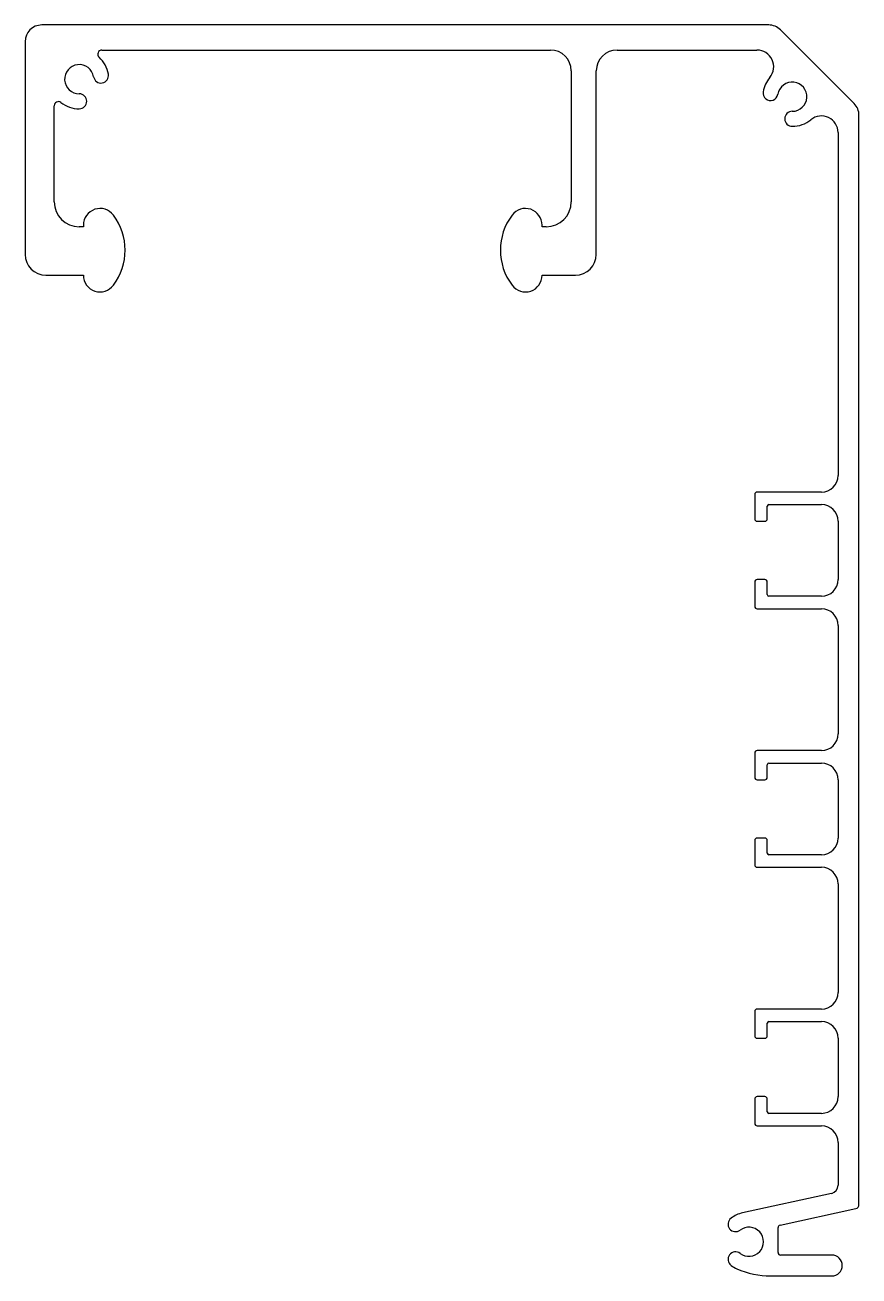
# Model space of a CAD drawing. Extents: x 2916 to 3016, y 1220 to 1370.
import ezdxf

# ---------------------------------------------------------------- set-up
doc = ezdxf.new("R2010")
doc.units = 0
doc.layers.get('0').update_dxf_attribs({"linetype": 'CONTINUOUS'})

msp = doc.modelspace()

# ---------------------------------------------------------------- linework, layer by layer
at = {"color": 0}
for p, q in [((3005.56, 1370.14), (2918.39, 1370.14)), ((3015.8, 1360.72), (3006.97, 1369.55)), ((2916.39, 1368.14), (2916.39, 1342.64)), ((2925.61, 1367.14), (2979.39, 1367.14)), ((2987.39, 1367.14), (3004.16, 1367.14)), ((2981.89, 1364.64), (2981.89, 1348.94)), ((2984.89, 1342.64), (2984.89, 1364.64)), ((2919.89, 1348.94), (2919.89, 1360.45)), ((3016.39, 1228.71), (3016.39, 1359.31)), ((3013.89, 1357.23), (3013.89, 1316.14)), ((2923.39, 1345.94), (2922.89, 1345.94)), ((2923.39, 1346.14), (2923.39, 1345.94)), ((2978.39, 1345.94), (2978.39, 1346.14)), ((2978.89, 1345.94), (2978.39, 1345.94)), ((2918.89, 1340.14), (2923.39, 1340.14)), ((2923.39, 1340.14), (2923.39, 1340.13)), ((2978.39, 1340.13), (2978.39, 1340.14)), ((2978.39, 1340.14), (2982.39, 1340.14)), ((3011.89, 1314.14), (3004.19, 1314.14)), ((3003.89, 1313.84), (3003.89, 1310.94)), ((3005.59, 1312.64), (3011.89, 1312.64)), ((3005.39, 1310.94), (3005.39, 1312.44)), ((3004.19, 1310.64), (3005.09, 1310.64)), ((3013.89, 1310.64), (3013.89, 1303.64)), ((3005.09, 1303.64), (3004.19, 1303.64)), ((3003.89, 1303.34), (3003.89, 1300.44)), ((3005.39, 1301.84), (3005.39, 1303.34)), ((3011.89, 1301.64), (3005.59, 1301.64)), ((3004.19, 1300.14), (3011.89, 1300.14)), ((3013.89, 1298.14), (3013.89, 1285.14)), ((3003.89, 1282.84), (3003.89, 1279.94)), ((3011.89, 1283.14), (3004.19, 1283.14)), ((3005.39, 1279.94), (3005.39, 1281.44)), ((3005.59, 1281.64), (3011.89, 1281.64)), ((3004.19, 1279.64), (3005.09, 1279.64)), ((3013.89, 1279.64), (3013.89, 1272.64)), ((3003.89, 1272.34), (3003.89, 1269.44)), ((3005.09, 1272.64), (3004.19, 1272.64)), ((3005.39, 1270.84), (3005.39, 1272.34)), ((3011.89, 1270.64), (3005.59, 1270.64)), ((3004.19, 1269.14), (3011.89, 1269.14)), ((3013.89, 1267.14), (3013.89, 1254.14)), ((3003.89, 1251.84), (3003.89, 1248.94)), ((3011.89, 1252.14), (3004.19, 1252.14)), ((3005.39, 1248.94), (3005.39, 1250.44)), ((3005.59, 1250.64), (3011.89, 1250.64)), ((3004.19, 1248.64), (3005.09, 1248.64)), ((3013.89, 1248.64), (3013.89, 1241.64)), ((3003.89, 1241.34), (3003.89, 1238.44)), ((3005.09, 1241.64), (3004.19, 1241.64)), ((3005.39, 1239.84), (3005.39, 1241.34)), ((3011.89, 1239.64), (3005.59, 1239.64)), ((3004.19, 1238.14), (3011.89, 1238.14)), ((3013.89, 1236.14), (3013.89, 1231.02)), ((3013.11, 1230.04), (3002.43, 1227.71)), ((3006.92, 1226.23), (3016, 1228.22)), ((3006.69, 1222.94), (3006.69, 1225.94)), ((3013.14, 1222.64), (3006.99, 1222.64)), ((3005.8, 1220.14), (3013.14, 1220.14))]:
    msp.add_line(p, q, dxfattribs=at)
for centre, radius, start, end in [((2918.39, 1368.14), 2, 90, 180), ((3005.56, 1368.14), 2, 45, 90), ((2925.61, 1366.64), 0.5, 90, 227.7946), ((2979.39, 1364.64), 2.5, 0, 90), ((2987.39, 1364.64), 2.5, 90, 180), ((3004.16, 1365.14), 2, 319.5602, 90), ((2922.89, 1363.64), 1.75, 9.6921, 269.9844), ((2922.89, 1363.64), 3.55, 9.6921, 47.7946), ((2925.5, 1364.08), 0.9, 189.6921, 9.6921), ((3008.39, 1361.54), 3.55, 139.5602, 170.3079), ((3005.78, 1361.98), 0.9, 170.3079, 350.3079), ((3008.39, 1361.54), 1.75, 270.0156, 170.3079), ((2920.39, 1360.45), 0.5, 51.8819, 180), ((2922.89, 1363.64), 3.55, 231.8819, 269.9844), ((2922.89, 1360.99), 0.9, 269.9844, 89.9844), ((3014.39, 1359.31), 2, 360, 45), ((3008.39, 1358.89), 0.9, 90.0156, 270.0156), ((3011.89, 1357.23), 2, 0, 129.0967), ((3008.39, 1361.54), 3.55, 270.0156, 309.0967), ((2922.89, 1348.94), 3, 180, 270), ((2978.89, 1348.94), 3, 270, 0), ((2925.39, 1346.14), 2, 36.9502, 180), ((2921.39, 1343.14), 7, 323.0498, 36.9502), ((2980.39, 1343.14), 7, 143.0498, 216.9502), ((2976.39, 1346.14), 2, 360, 143.0498), ((2918.89, 1342.64), 2.5, 180, 270), ((2982.39, 1342.64), 2.5, 270, 360), ((2925.39, 1340.13), 2, 180, 323.0498), ((2976.39, 1340.13), 2, 216.9502, 0), ((3011.89, 1316.14), 2, 270, 360), ((3004.19, 1313.84), 0.3, 90, 180), ((3005.59, 1312.44), 0.2, 90, 180), ((3011.89, 1310.64), 2, 0, 90), ((3004.19, 1310.94), 0.3, 180, 270), ((3005.09, 1310.94), 0.3, 270, 360), ((3004.19, 1303.34), 0.3, 90, 180), ((3005.09, 1303.34), 0.3, 0, 90), ((3011.89, 1303.64), 2, 270, 360), ((3005.59, 1301.84), 0.2, 180, 270), ((3004.19, 1300.44), 0.3, 180, 270), ((3011.89, 1298.14), 2, 0, 90), ((3011.89, 1285.14), 2, 270, 360), ((3004.19, 1282.84), 0.3, 90, 180), ((3005.59, 1281.44), 0.2, 90, 180), ((3011.89, 1279.64), 2, 0, 90), ((3004.19, 1279.94), 0.3, 180, 270), ((3005.09, 1279.94), 0.3, 270, 360), ((3004.19, 1272.34), 0.3, 90, 180), ((3005.09, 1272.34), 0.3, 0, 90), ((3011.89, 1272.64), 2, 270, 360), ((3005.59, 1270.84), 0.2, 180, 270), ((3004.19, 1269.44), 0.3, 180, 270), ((3011.89, 1267.14), 2, 0, 90), ((3011.89, 1254.14), 2, 270, 360), ((3004.19, 1251.84), 0.3, 90, 180), ((3005.59, 1250.44), 0.2, 90, 180), ((3011.89, 1248.64), 2, 0, 90), ((3004.19, 1248.94), 0.3, 180, 270), ((3005.09, 1248.94), 0.3, 270, 360), ((3004.19, 1241.34), 0.3, 90, 180), ((3005.09, 1241.34), 0.3, 0, 90), ((3011.89, 1241.64), 2, 270, 360), ((3005.59, 1239.84), 0.2, 180, 270), ((3004.19, 1238.44), 0.3, 180, 270), ((3011.89, 1236.14), 2, 0, 90), ((3012.89, 1231.02), 1, 283, 0), ((3015.89, 1228.71), 0.5, 282.3493, 0), ((3001.59, 1226.35), 0.9, 127.1406, 307.1406), ((3003.19, 1224.24), 3.55, 102.3493, 127.1406), ((3003.19, 1224.24), 1.75, 232.8594, 127.1406), ((3006.99, 1225.94), 0.3, 102.3493, 180), ((3001.59, 1222.13), 0.9, 52.8594, 232.8594), ((3006.99, 1222.94), 0.3, 180, 270), ((3013.14, 1221.39), 1.25, 270, 90), ((3003.19, 1224.24), 3.55, 232.8594, 246.1672), ((3005.8, 1230.14), 10, 246.1672, 270)]:
    msp.add_arc(centre, radius, start, end, dxfattribs=at)

doc.saveas('drawing.dxf')
